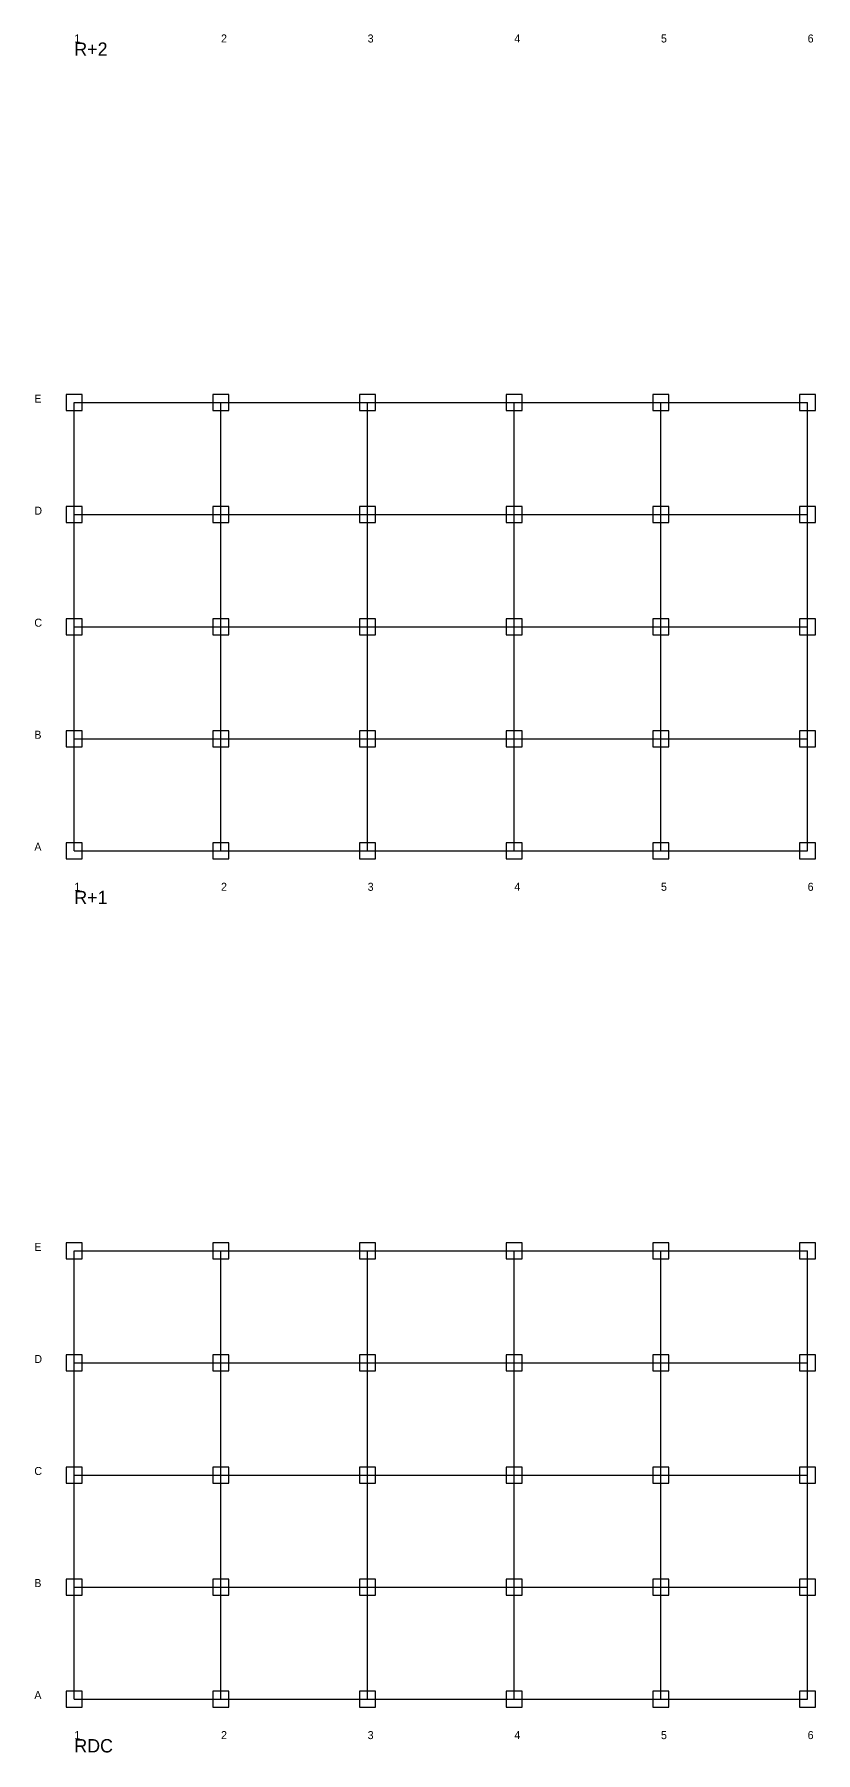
# Model space of a CAD drawing. Header units: metres. Extents: x -1499 to 27800, y -2007 to 303300.
# Drawn here: x -1499 to 27800, y -2007 to 62404 of the extents above; entities that cross this region are included whole.
import ezdxf

# ---------------------------------------------------------------- set-up
doc = ezdxf.new("R2010")
doc.units = ezdxf.units.M
for name, color, linetype in [('LEVEL_LABELS', 3, 'Continuous'), ('STR_AXES', 8, 'Continuous'), ('STR_LABELS', 2, 'Continuous'), ('STR_POTEAUX', 7, 'Continuous')]:
    doc.layers.add(name, color=color, linetype=linetype)

msp = doc.modelspace()

# ---------------------------------------------------------------- linework, layer by layer
at = {"layer": 'STR_AXES'}
for p, q in [((0, 31800), (0, 48600)), ((0, 48600), (27500, 48600)), ((5500, 31800), (5500, 48600)), ((11000, 31800), (11000, 48600)), ((16500, 31800), (16500, 48600)), ((22000, 31800), (22000, 48600)), ((27500, 31800), (27500, 48600)), ((0, 44400), (27500, 44400)), ((0, 40200), (27500, 40200)), ((0, 36000), (27500, 36000)), ((0, 31800), (27500, 31800)), ((0, 0), (0, 16800)), ((0, 16800), (27500, 16800)), ((5500, 0), (5500, 16800)), ((11000, 0), (11000, 16800)), ((16500, 0), (16500, 16800)), ((22000, 0), (22000, 16800)), ((27500, 0), (27500, 16800)), ((0, 12600), (27500, 12600)), ((0, 8400), (27500, 8400)), ((0, 4200), (27500, 4200)), ((0, 0), (27500, 0))]:
    msp.add_line(p, q, dxfattribs=at)
at = {"layer": 'STR_POTEAUX'}
for points in [[(-300, 48300), (300, 48300), (300, 48900), (-300, 48900)], [(5200, 48300), (5800, 48300), (5800, 48900), (5200, 48900)], [(10700, 48300), (11300, 48300), (11300, 48900), (10700, 48900)], [(16200, 48300), (16800, 48300), (16800, 48900), (16200, 48900)], [(21700, 48300), (22300, 48300), (22300, 48900), (21700, 48900)], [(27200, 48300), (27800, 48300), (27800, 48900), (27200, 48900)], [(-300, 44100), (300, 44100), (300, 44700), (-300, 44700)], [(5200, 44100), (5800, 44100), (5800, 44700), (5200, 44700)], [(10700, 44100), (11300, 44100), (11300, 44700), (10700, 44700)], [(16200, 44100), (16800, 44100), (16800, 44700), (16200, 44700)], [(21700, 44100), (22300, 44100), (22300, 44700), (21700, 44700)], [(27200, 44100), (27800, 44100), (27800, 44700), (27200, 44700)], [(-300, 39900), (300, 39900), (300, 40500), (-300, 40500)], [(5200, 39900), (5800, 39900), (5800, 40500), (5200, 40500)], [(10700, 39900), (11300, 39900), (11300, 40500), (10700, 40500)], [(16200, 39900), (16800, 39900), (16800, 40500), (16200, 40500)], [(21700, 39900), (22300, 39900), (22300, 40500), (21700, 40500)], [(27200, 39900), (27800, 39900), (27800, 40500), (27200, 40500)], [(-300, 35700), (300, 35700), (300, 36300), (-300, 36300)], [(5200, 35700), (5800, 35700), (5800, 36300), (5200, 36300)], [(10700, 35700), (11300, 35700), (11300, 36300), (10700, 36300)], [(16200, 35700), (16800, 35700), (16800, 36300), (16200, 36300)], [(21700, 35700), (22300, 35700), (22300, 36300), (21700, 36300)], [(27200, 35700), (27800, 35700), (27800, 36300), (27200, 36300)], [(-300, 31500), (300, 31500), (300, 32100), (-300, 32100)], [(5200, 31500), (5800, 31500), (5800, 32100), (5200, 32100)], [(10700, 31500), (11300, 31500), (11300, 32100), (10700, 32100)], [(16200, 31500), (16800, 31500), (16800, 32100), (16200, 32100)], [(21700, 31500), (22300, 31500), (22300, 32100), (21700, 32100)], [(27200, 31500), (27800, 31500), (27800, 32100), (27200, 32100)], [(-300, 16500), (300, 16500), (300, 17100), (-300, 17100)], [(5200, 16500), (5800, 16500), (5800, 17100), (5200, 17100)], [(10700, 16500), (11300, 16500), (11300, 17100), (10700, 17100)], [(16200, 16500), (16800, 16500), (16800, 17100), (16200, 17100)], [(21700, 16500), (22300, 16500), (22300, 17100), (21700, 17100)], [(27200, 16500), (27800, 16500), (27800, 17100), (27200, 17100)], [(-300, 12300), (300, 12300), (300, 12900), (-300, 12900)], [(5200, 12300), (5800, 12300), (5800, 12900), (5200, 12900)], [(10700, 12300), (11300, 12300), (11300, 12900), (10700, 12900)], [(16200, 12300), (16800, 12300), (16800, 12900), (16200, 12900)], [(21700, 12300), (22300, 12300), (22300, 12900), (21700, 12900)], [(27200, 12300), (27800, 12300), (27800, 12900), (27200, 12900)], [(-300, 8100), (300, 8100), (300, 8700), (-300, 8700)], [(5200, 8100), (5800, 8100), (5800, 8700), (5200, 8700)], [(10700, 8100), (11300, 8100), (11300, 8700), (10700, 8700)], [(16200, 8100), (16800, 8100), (16800, 8700), (16200, 8700)], [(21700, 8100), (22300, 8100), (22300, 8700), (21700, 8700)], [(27200, 8100), (27800, 8100), (27800, 8700), (27200, 8700)], [(-300, 3900), (300, 3900), (300, 4500), (-300, 4500)], [(5200, 3900), (5800, 3900), (5800, 4500), (5200, 4500)], [(10700, 3900), (11300, 3900), (11300, 4500), (10700, 4500)], [(16200, 3900), (16800, 3900), (16800, 4500), (16200, 4500)], [(21700, 3900), (22300, 3900), (22300, 4500), (21700, 4500)], [(27200, 3900), (27800, 3900), (27800, 4500), (27200, 4500)], [(-300, -300), (300, -300), (300, 300), (-300, 300)], [(5200, -300), (5800, -300), (5800, 300), (5200, 300)], [(10700, -300), (11300, -300), (11300, 300), (10700, 300)], [(16200, -300), (16800, -300), (16800, 300), (16200, 300)], [(21700, -300), (22300, -300), (22300, 300), (21700, 300)], [(27200, -300), (27800, -300), (27800, 300), (27200, 300)]]:
    msp.add_lwpolyline(points, close=True, dxfattribs=at)

# ---------------------------------------------------------------- texts
at = {"layer": 'LEVEL_LABELS'}
for s, p in [('R+2', (0, 61600)), ('R+1', (0, 29800)), ('RDC', (0, -2000))]:
    msp.add_text(s, height=500, dxfattribs=at).set_placement(p)
at = {"layer": 'STR_LABELS'}
for s, p in [('1', (0, 62100)), ('2', (5500, 62100)), ('3', (11000, 62100)), ('4', (16500, 62100)), ('5', (22000, 62100)), ('6', (27500, 62100)), ('E', (-1500, 48600)), ('D', (-1500, 44400)), ('C', (-1500, 40200)), ('B', (-1500, 36000)), ('A', (-1500, 31800)), ('1', (0, 30300)), ('2', (5500, 30300)), ('3', (11000, 30300)), ('4', (16500, 30300)), ('5', (22000, 30300)), ('6', (27500, 30300)), ('E', (-1500, 16800)), ('D', (-1500, 12600)), ('C', (-1500, 8400)), ('B', (-1500, 4200)), ('A', (-1500, 0)), ('1', (0, -1500)), ('2', (5500, -1500)), ('3', (11000, -1500)), ('4', (16500, -1500)), ('5', (22000, -1500)), ('6', (27500, -1500))]:
    msp.add_text(s, height=300, dxfattribs=at).set_placement(p)

doc.saveas('drawing.dxf')
